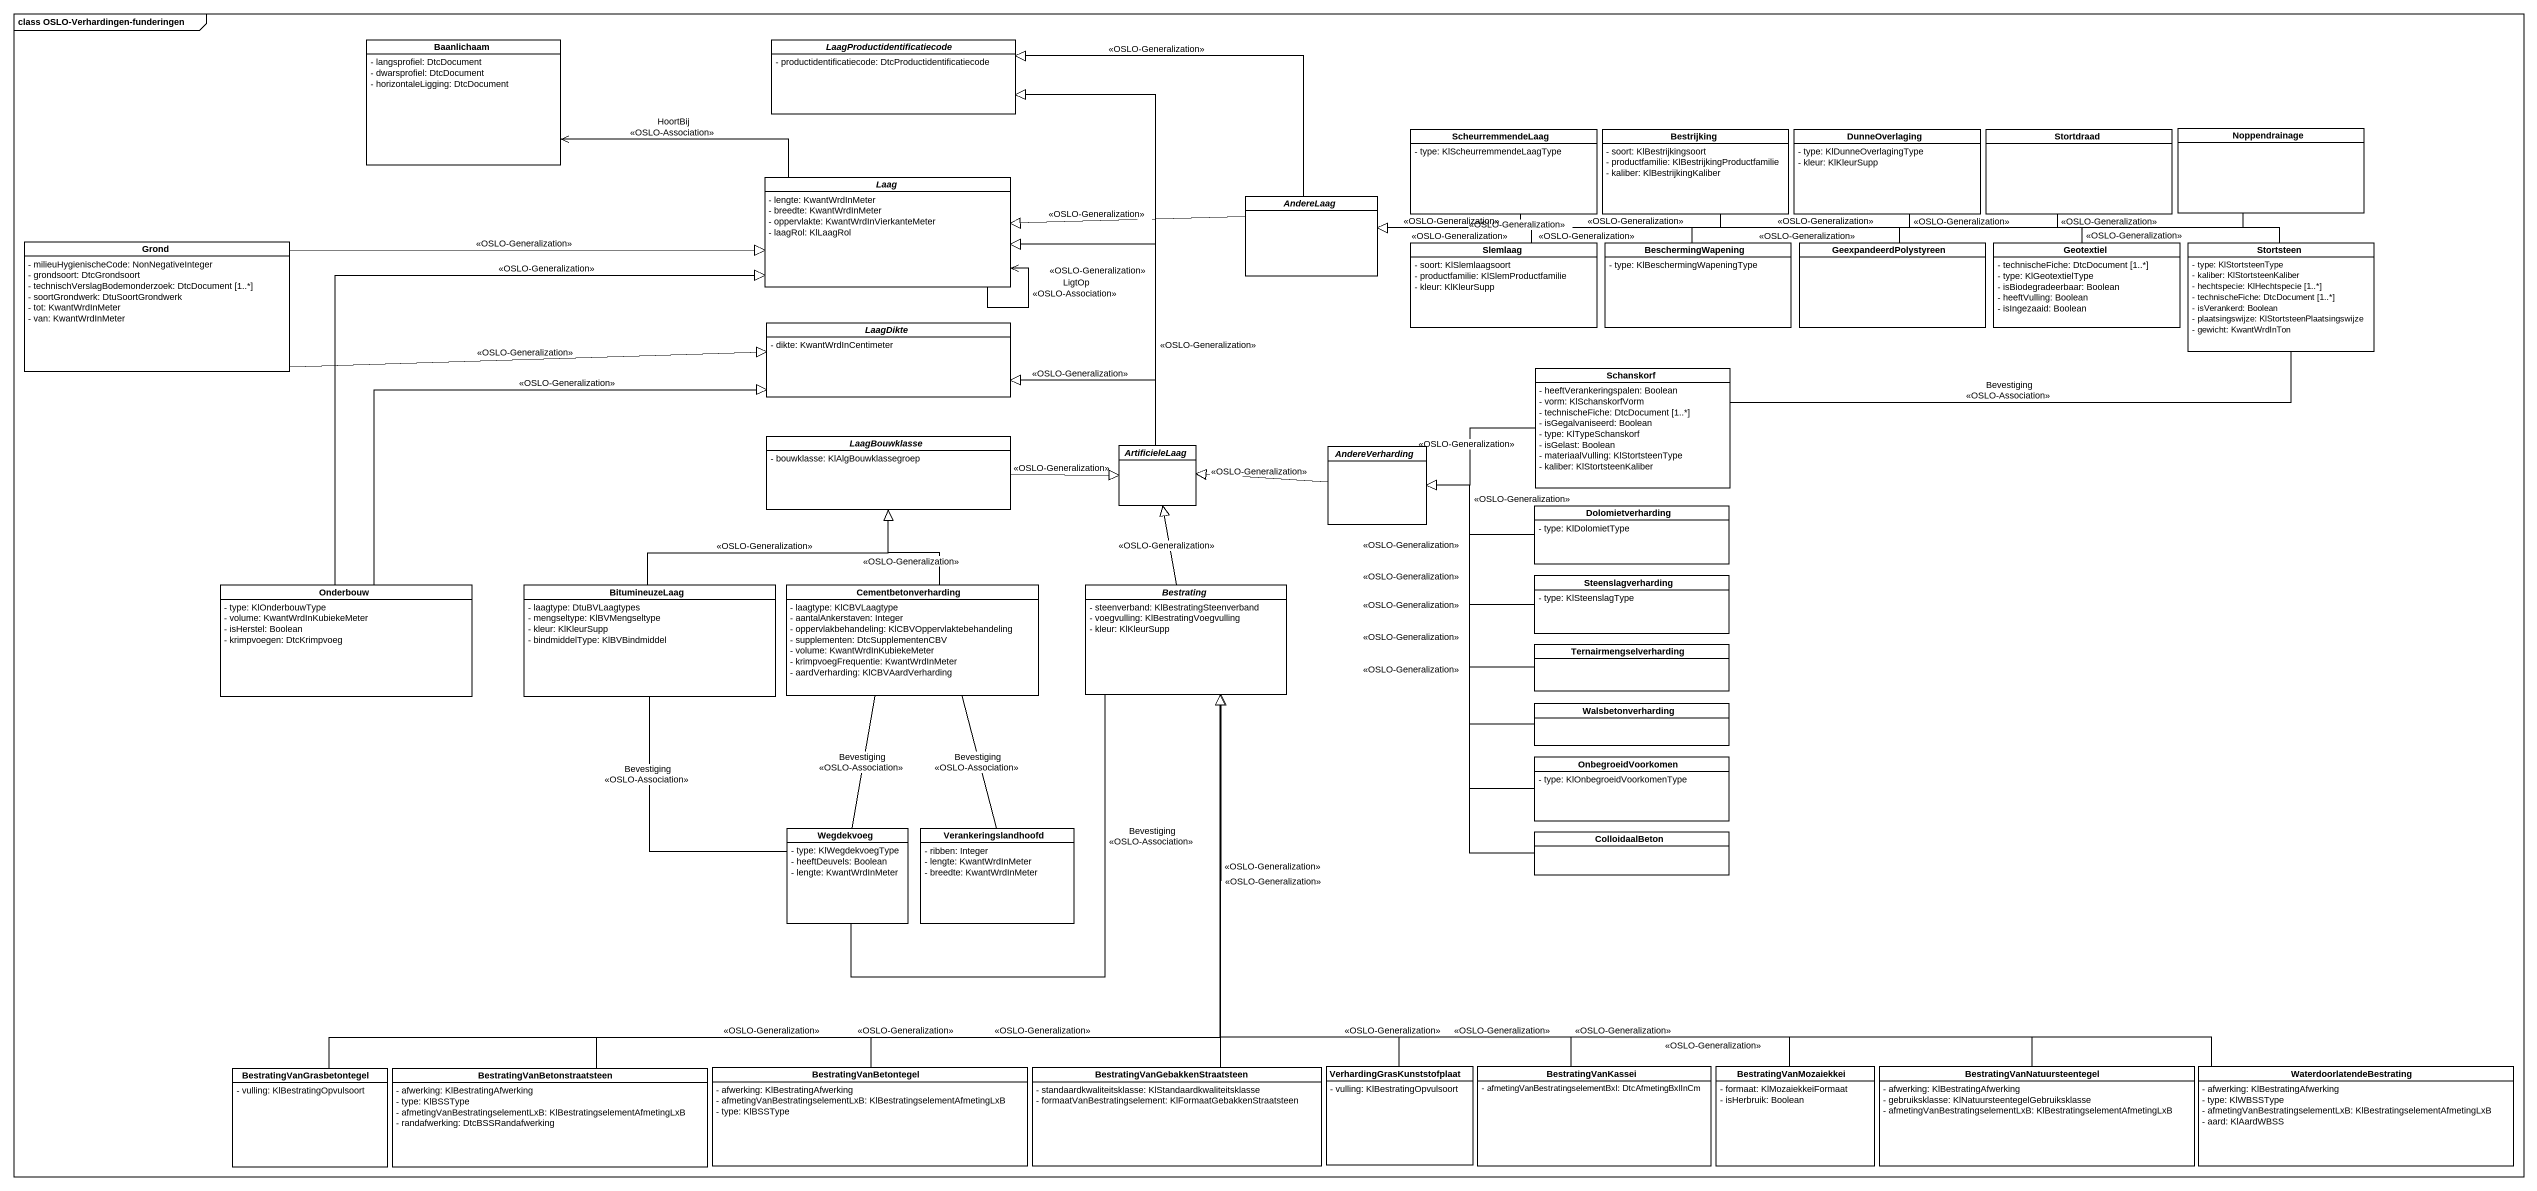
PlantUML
@startuml
mainframe class OSLO-Verhardingen-funderingen
hide circle
hide empty members
skinparam classAttributeIconSize 0
class Baanlichaam #FFFFFF {
  - langsprofiel: DtcDocument
  - dwarsprofiel: DtcDocument
  - horizontaleLigging: DtcDocument
}
abstract class LaagProductidentificatiecode #FFFFFF {
  - productidentificatiecode: DtcProductidentificatiecode
}
class ScheurremmendeLaag #FFFFFF {
  - type: KlScheurremmendeLaagType
}
class Bestrijking #FFFFFF {
  - soort: KlBestrijkingsoort
  - productfamilie: KlBestrijkingProductfamilie
  - kaliber: KlBestrijkingKaliber
}
class DunneOverlaging #FFFFFF {
  - type: KlDunneOverlagingType
  - kleur: KlKleurSupp
}
class Stortdraad #FFFFFF
class Noppendrainage #FFFFFF
abstract class Laag #FFFFFF {
  - lengte: KwantWrdInMeter
  - breedte: KwantWrdInMeter
  - oppervlakte: KwantWrdInVierkanteMeter
  - laagRol: KlLaagRol
}
abstract class AndereLaag #FFFFFF
class Grond #FFFFFF {
  - milieuHygienischeCode: NonNegativeInteger
  - grondsoort: DtcGrondsoort
  - technischVerslagBodemonderzoek: DtcDocument [1..*]
  - soortGrondwerk: DtuSoortGrondwerk
  - tot: KwantWrdInMeter
  - van: KwantWrdInMeter
}
class Slemlaag #FFFFFF {
  - soort: KlSlemlaagsoort
  - productfamilie: KlSlemProductfamilie
  - kleur: KlKleurSupp
}
class BeschermingWapening #FFFFFF {
  - type: KlBeschermingWapeningType
}
class GeexpandeerdPolystyreen #FFFFFF
class Geotextiel #FFFFFF {
  - technischeFiche: DtcDocument [1..*]
  - type: KlGeotextielType
  - isBiodegradeerbaar: Boolean
  - heeftVulling: Boolean
  - isIngezaaid: Boolean
}
class Stortsteen #FFFFFF {
  - type: KlStortsteenType
  - kaliber: KlStortsteenKaliber
  - hechtspecie: KlHechtspecie [1..*]
  - technischeFiche: DtcDocument [1..*]
  - isVerankerd: Boolean
  - plaatsingswijze: KlStortsteenPlaatsingswijze
  - gewicht: KwantWrdInTon
}
abstract class LaagDikte #FFFFFF {
  - dikte: KwantWrdInCentimeter
}
class Schanskorf #FFFFFF {
  - heeftVerankeringspalen: Boolean
  - vorm: KlSchanskorfVorm
  - technischeFiche: DtcDocument [1..*]
  - isGegalvaniseerd: Boolean
  - type: KlTypeSchanskorf
  - isGelast: Boolean
  - materiaalVulling: KlStortsteenType
  - kaliber: KlStortsteenKaliber
}
abstract class LaagBouwklasse #FFFFFF {
  - bouwklasse: KlAlgBouwklassegroep
}
abstract class ArtificieleLaag #FFFFFF
abstract class AndereVerharding #FFFFFF
class Dolomietverharding #FFFFFF {
  - type: KlDolomietType
}
class Onderbouw #FFFFFF {
  - type: KlOnderbouwType
  - volume: KwantWrdInKubiekeMeter
  - isHerstel: Boolean
  - krimpvoegen: DtcKrimpvoeg
}
class BitumineuzeLaag #FFFFFF {
  - laagtype: DtuBVLaagtypes
  - mengseltype: KlBVMengseltype
  - kleur: KlKleurSupp
  - bindmiddelType: KlBVBindmiddel
}
class Cementbetonverharding #FFFFFF {
  - laagtype: KlCBVLaagtype
  - aantalAnkerstaven: Integer
  - oppervlakbehandeling: KlCBVOppervlaktebehandeling
  - supplementen: DtcSupplementenCBV
  - volume: KwantWrdInKubiekeMeter
  - krimpvoegFrequentie: KwantWrdInMeter
  - aardVerharding: KlCBVAardVerharding
}
abstract class Bestrating #FFFFFF {
  - steenverband: KlBestratingSteenverband
  - voegvulling: KlBestratingVoegvulling
  - kleur: KlKleurSupp
}
class Steenslagverharding #FFFFFF {
  - type: KlSteenslagType
}
class Ternairmengselverharding #FFFFFF
class Walsbetonverharding #FFFFFF
class OnbegroeidVoorkomen #FFFFFF {
  - type: KlOnbegroeidVoorkomenType
}
class Wegdekvoeg #FFFFFF {
  - type: KlWegdekvoegType
  - heeftDeuvels: Boolean
  - lengte: KwantWrdInMeter
}
class Verankeringslandhoofd #FFFFFF {
  - ribben: Integer
  - lengte: KwantWrdInMeter
  - breedte: KwantWrdInMeter
}
class ColloidaalBeton #FFFFFF
class BestratingVanGrasbetontegel #FFFFFF {
  - vulling: KlBestratingOpvulsoort
}
class "BestratingVanBetonstraatsteen" as BestratingVanBetonstraatstee #FFFFFF {
  - afwerking: KlBestratingAfwerking
  - type: KlBSSType
  - afmetingVanBestratingselementLxB: KlBestratingselementAfmetingLxB
  - randafwerking: DtcBSSRandafwerking
}
class BestratingVanBetontegel #FFFFFF {
  - afwerking: KlBestratingAfwerking
  - afmetingVanBestratingselementLxB: KlBestratingselementAfmetingLxB
  - type: KlBSSType
}
class "BestratingVanGebakkenStraatsteen" as BestratingVanGebakkenStraats #FFFFFF {
  - standaardkwaliteitsklasse: KlStandaardkwaliteitsklasse
  - formaatVanBestratingselement: KlFormaatGebakkenStraatsteen
}
class VerhardingGrasKunststofplaat #FFFFFF {
  - vulling: KlBestratingOpvulsoort
}
class BestratingVanKassei #FFFFFF {
  - afmetingVanBestratingselementBxl: DtcAfmetingBxlInCm
}
class BestratingVanMozaiekkei #FFFFFF {
  - formaat: KlMozaiekkeiFormaat
  - isHerbruik: Boolean
}
class "BestratingVanNatuursteentegel" as BestratingVanNatuursteentege #FFFFFF {
  - afwerking: KlBestratingAfwerking
  - gebruiksklasse: KlNatuursteentegelGebruiksklasse
  - afmetingVanBestratingselementLxB: KlBestratingselementAfmetingLxB
}
class WaterdoorlatendeBestrating #FFFFFF {
  - afwerking: KlBestratingAfwerking
  - type: KlWBSSType
  - afmetingVanBestratingselementLxB: KlBestratingselementAfmetingLxB
  - aard: KlAardWBSS
}
ScheurremmendeLaag -left-|> AndereLaag : <<OSLO-Generalization>>
Bestrijking -left-|> AndereLaag : <<OSLO-Generalization>>
DunneOverlaging -left-|> AndereLaag : <<OSLO-Generalization>>
Stortdraad -left-|> AndereLaag : <<OSLO-Generalization>>
Noppendrainage -left-|> AndereLaag : <<OSLO-Generalization>>
Laag -left-> Baanlichaam : HoortBij\n<<OSLO-Association>>
Laag --> Laag : LigtOp\n<<OSLO-Association>>
AndereLaag -left-|> LaagProductidentificatiecode : <<OSLO-Generalization>>
AndereLaag -left-|> Laag : <<OSLO-Generalization>>
Grond -right-|> Laag : <<OSLO-Generalization>>
Grond -right-|> LaagDikte : <<OSLO-Generalization>>
Slemlaag -left-|> AndereLaag : <<OSLO-Generalization>>
BeschermingWapening -left-|> AndereLaag : <<OSLO-Generalization>>
GeexpandeerdPolystyreen -left-|> AndereLaag : <<OSLO-Generalization>>
Geotextiel -left-|> AndereLaag : <<OSLO-Generalization>>
Stortsteen -left-|> AndereLaag : <<OSLO-Generalization>>
Schanskorf -right- Stortsteen : Bevestiging\n<<OSLO-Association>>
Schanskorf -left-|> AndereVerharding : <<OSLO-Generalization>>
LaagBouwklasse -right-|> ArtificieleLaag : <<OSLO-Generalization>>
ArtificieleLaag -up-|> LaagProductidentificatiecode : <<OSLO-Generalization>>
ArtificieleLaag -up-|> Laag : <<OSLO-Generalization>>
ArtificieleLaag -left-|> LaagDikte : <<OSLO-Generalization>>
AndereVerharding -left-|> ArtificieleLaag : <<OSLO-Generalization>>
Dolomietverharding -left-|> AndereVerharding : <<OSLO-Generalization>>
Onderbouw -up-|> Laag : <<OSLO-Generalization>>
Onderbouw -right-|> LaagDikte : <<OSLO-Generalization>>
BitumineuzeLaag -up-|> LaagBouwklasse : <<OSLO-Generalization>>
BitumineuzeLaag -- Wegdekvoeg : Bevestiging\n<<OSLO-Association>>
Cementbetonverharding -up-|> LaagBouwklasse : <<OSLO-Generalization>>
Bestrating -up-|> ArtificieleLaag : <<OSLO-Generalization>>
Steenslagverharding -left-|> AndereVerharding : <<OSLO-Generalization>>
Ternairmengselverharding -up-|> AndereVerharding : <<OSLO-Generalization>>
Walsbetonverharding -up-|> AndereVerharding : <<OSLO-Generalization>>
OnbegroeidVoorkomen -up-|> AndereVerharding : <<OSLO-Generalization>>
Wegdekvoeg -up- Cementbetonverharding : Bevestiging\n<<OSLO-Association>>
Wegdekvoeg -up- Bestrating : Bevestiging\n<<OSLO-Association>>
Verankeringslandhoofd -up- Cementbetonverharding : Bevestiging\n<<OSLO-Association>>
ColloidaalBeton -up-|> AndereVerharding : <<OSLO-Generalization>>
BestratingVanGrasbetontegel -right-|> Bestrating : <<OSLO-Generalization>>
BestratingVanBetonstraatstee -up-|> Bestrating : <<OSLO-Generalization>>
BestratingVanBetontegel -up-|> Bestrating : <<OSLO-Generalization>>
BestratingVanGebakkenStraats -up-|> Bestrating : <<OSLO-Generalization>>
VerhardingGrasKunststofplaat -up-|> Bestrating : <<OSLO-Generalization>>
BestratingVanKassei -up-|> Bestrating : <<OSLO-Generalization>>
BestratingVanMozaiekkei -up-|> Bestrating : <<OSLO-Generalization>>
BestratingVanNatuursteentege -left-|> Bestrating : <<OSLO-Generalization>>
WaterdoorlatendeBestrating -left-|> Bestrating : <<OSLO-Generalization>>
@enduml
